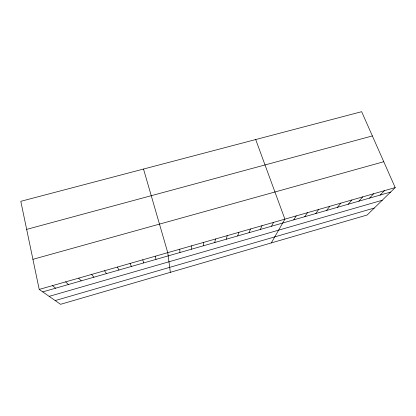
<?xml version="1.0" encoding="UTF-8"?>
<svg xmlns="http://www.w3.org/2000/svg" width="416" height="416" viewBox="0 0 416 416"><rect width="100%" height="100%" fill="white"/><g stroke="black" fill="none" stroke-linecap="round" stroke-linejoin="round"><path stroke-width="0.62" d="M191.63 249.163L191.76 245.783M203.247 245.83L203.653 242.382M214.796 242.518L215.472 239.002M226.278 239.221L227.219 235.643M237.692 235.95L238.898 232.3M249.033 232.695L250.505 228.982M260.312 229.455L262.038 225.68M271.523 226.242L273.504 222.404M271.3 242.918L284.898 219.144L255.7 139.542M293.748 219.861L296.228 215.899M304.762 216.705L307.486 212.68M315.713 213.559L318.682 209.477M326.602 210.439L329.805 206.294M337.423 207.329L340.865 203.133M348.182 204.246L351.863 199.987M358.883 201.172L362.794 196.856M369.522 198.12L373.656 193.752M380.099 195.088L384.462 190.658M395.2 187.59L367.146 214.999L60.554 304.314L39.213 289.427L20.8 201.318L361.644 111.686L395.2 187.59L39.213 289.427M55.182 300.57L374.27 208.036M42.739 291.886L390.614 192.067M49.15 296.358L382.226 200.268M32.921 259.319L383.765 161.725M26.666 229.377L372.362 135.933M52.447 285.641L55.645 288.184M65.598 281.876L68.468 284.502M78.66 278.143L81.214 280.847M91.634 274.43L93.876 277.212M104.525 270.743L106.454 273.603M117.338 267.077L118.955 270.015M130.062 263.437L131.378 266.453M142.709 259.818L143.723 262.912M143.515 169.047L167.757 252.652L170.347 272.329M155.272 256.225L155.99 259.392M179.795 249.21L179.941 252.517"/></g></svg>
